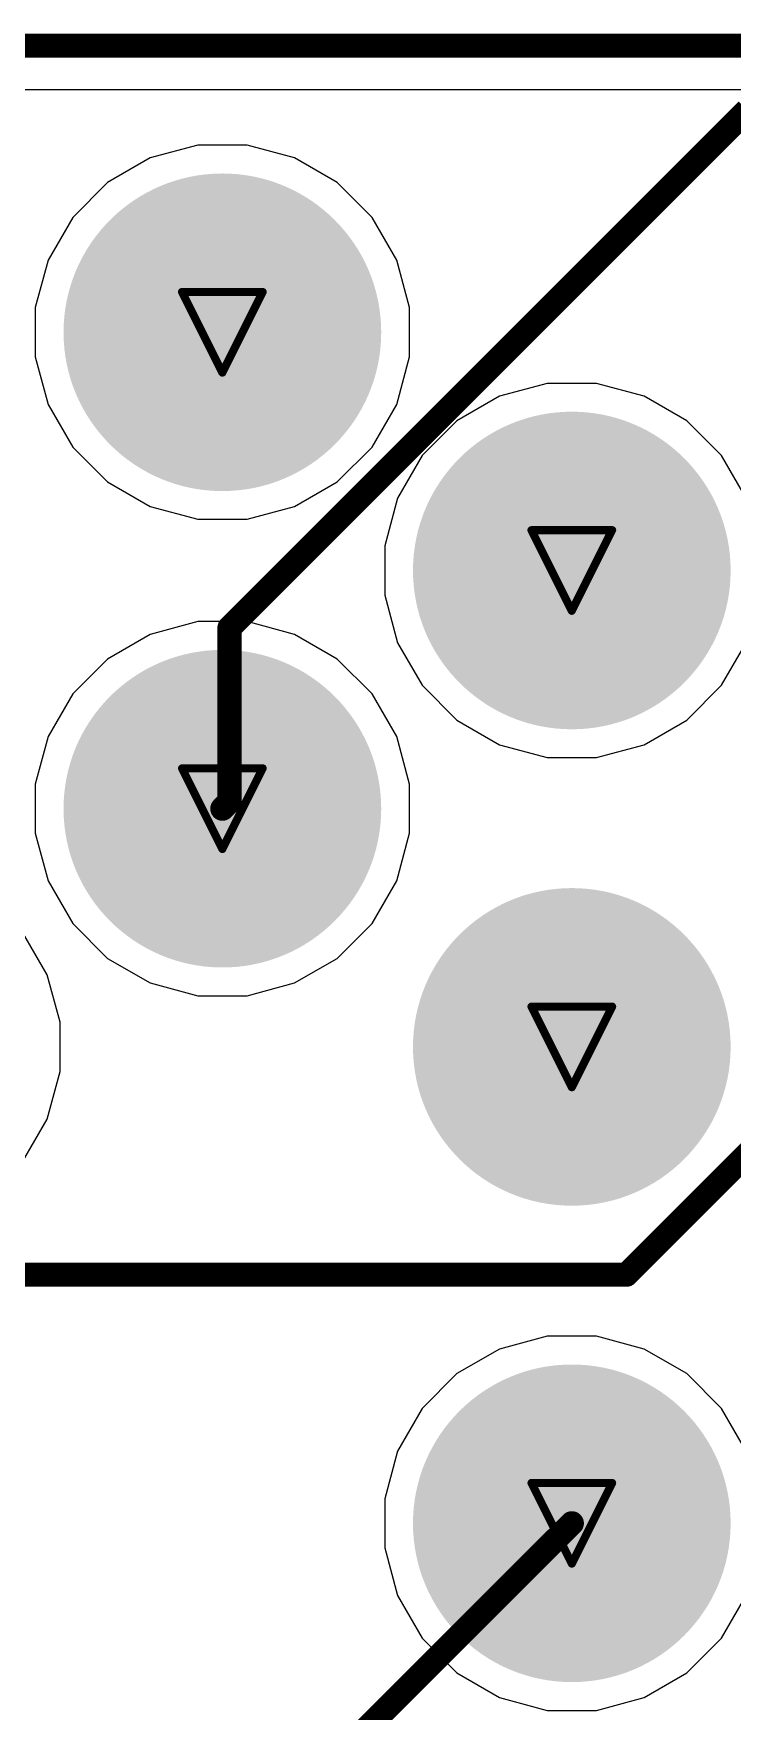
# Model space of a CAD drawing. Header units: inches. Extents: x -31 to 249, y -28 to 261.
# Drawn here: x 86 to 90.4, y 14.88 to 25.45 of the extents above; entities that cross this region are included whole.
import ezdxf

# ---------------------------------------------------------------- set-up
doc = ezdxf.new("R2010")
doc.units = ezdxf.units.IN
for name, color, linetype in [('Bottom Layer', 5, 'Continuous'), ('Bottom Solder', 6, 'Continuous'), ('Drill Drawing', 1, 'Continuous'), ('Multi-Layer', 9, 'Continuous'), ('Pad Holes', 156, 'Continuous'), ('Top Layer', 1, 'Continuous'), ('Top Solder', 216, 'Continuous')]:
    doc.layers.add(name, color=color, linetype=linetype)

# ---------------------------------------------------------------- blocks, each defined once
blk = doc.blocks.new('1_1376430_8_40')
at = {"layer": 'Bottom Layer'}
h = blk.add_hatch(color=5, dxfattribs=at)
edge = h.paths.add_edge_path()
edge.add_arc((19.6499607, 4.72499182), 1.00000054, 0, 360)
h = blk.add_hatch(color=5, dxfattribs=at)
edge = h.paths.add_edge_path()
edge.add_arc((21.8499563, 3.22499482), 1.00000054, 0, 360)
h = blk.add_hatch(color=5, dxfattribs=at)
edge = h.paths.add_edge_path()
edge.add_arc((19.6499607, 1.72499782), 1.00000054, 0, 360)
h = blk.add_hatch(color=5, dxfattribs=at)
edge = h.paths.add_edge_path()
edge.add_arc((21.8499563, 0.22500082), 1.00000054, 0, 360)
h = blk.add_hatch(color=5, dxfattribs=at)
edge = h.paths.add_edge_path()
edge.add_arc((21.8499563, -2.77499318), 1.00000054, 0, 360)
at = {"layer": 'Bottom Solder'}
h = blk.add_hatch(color=6, dxfattribs=at)
edge = h.paths.add_edge_path()
edge.add_arc((19.6499607, 4.72499182), 1.00000054, 0, 360)
h = blk.add_hatch(color=6, dxfattribs=at)
edge = h.paths.add_edge_path()
edge.add_arc((21.8499563, 3.22499482), 1.00000054, 0, 360)
h = blk.add_hatch(color=6, dxfattribs=at)
edge = h.paths.add_edge_path()
edge.add_arc((19.6499607, 1.72499782), 1.00000054, 0, 360)
h = blk.add_hatch(color=6, dxfattribs=at)
edge = h.paths.add_edge_path()
edge.add_arc((21.8499563, 0.22500082), 1.00000054, 0, 360)
h = blk.add_hatch(color=6, dxfattribs=at)
edge = h.paths.add_edge_path()
edge.add_arc((21.8499563, -2.77499318), 1.00000054, 0, 360)
at = {"layer": 'Multi-Layer'}
h = blk.add_hatch(color=9, dxfattribs=at)
edge = h.paths.add_edge_path()
edge.add_arc((19.6499607, 4.72499182), 1.00000054, 0, 360)
h = blk.add_hatch(color=9, dxfattribs=at)
edge = h.paths.add_edge_path()
edge.add_arc((21.8499563, 3.22499482), 1.00000054, 0, 360)
h = blk.add_hatch(color=9, dxfattribs=at)
edge = h.paths.add_edge_path()
edge.add_arc((19.6499607, 1.72499782), 1.00000054, 0, 360)
h = blk.add_hatch(color=9, dxfattribs=at)
edge = h.paths.add_edge_path()
edge.add_arc((21.8499563, 0.22500082), 1.00000054, 0, 360)
h = blk.add_hatch(color=9, dxfattribs=at)
edge = h.paths.add_edge_path()
edge.add_arc((21.8499563, -2.77499318), 1.00000054, 0, 360)
at = {"layer": 'Pad Holes'}
h = blk.add_hatch(color=7, dxfattribs=at)
edge = h.paths.add_edge_path()
edge.add_arc((19.6499607, 4.72499182), 0.60500006, 0, 360)
h = blk.add_hatch(color=7, dxfattribs=at)
edge = h.paths.add_edge_path()
edge.add_arc((21.8499563, 3.22499482), 0.60500006, 0, 360)
h = blk.add_hatch(color=7, dxfattribs=at)
edge = h.paths.add_edge_path()
edge.add_arc((19.6499607, 1.72499782), 0.60500006, 0, 360)
h = blk.add_hatch(color=7, dxfattribs=at)
edge = h.paths.add_edge_path()
edge.add_arc((21.8499563, 0.22500082), 0.60500006, 0, 360)
h = blk.add_hatch(color=7, dxfattribs=at)
edge = h.paths.add_edge_path()
edge.add_arc((21.8499563, -2.77499318), 0.60500006, 0, 360)
at = {"layer": 'Top Layer'}
h = blk.add_hatch(color=1, dxfattribs=at)
edge = h.paths.add_edge_path()
edge.add_arc((19.6499607, 4.72499182), 1.00000054, 0, 360)
h = blk.add_hatch(color=1, dxfattribs=at)
edge = h.paths.add_edge_path()
edge.add_arc((21.8499563, 3.22499482), 1.00000054, 0, 360)
h = blk.add_hatch(color=1, dxfattribs=at)
edge = h.paths.add_edge_path()
edge.add_arc((19.6499607, 1.72499782), 1.00000054, 0, 360)
h = blk.add_hatch(color=1, dxfattribs=at)
edge = h.paths.add_edge_path()
edge.add_arc((21.8499563, 0.22500082), 1.00000054, 0, 360)
h = blk.add_hatch(color=1, dxfattribs=at)
edge = h.paths.add_edge_path()
edge.add_arc((21.8499563, -2.77499318), 1.00000054, 0, 360)
at = {"layer": 'Top Solder'}
h = blk.add_hatch(color=216, dxfattribs=at)
edge = h.paths.add_edge_path()
edge.add_arc((19.6499607, 4.72499182), 1.00000054, 0, 360)
h = blk.add_hatch(color=216, dxfattribs=at)
edge = h.paths.add_edge_path()
edge.add_arc((21.8499563, 3.22499482), 1.00000054, 0, 360)
h = blk.add_hatch(color=216, dxfattribs=at)
edge = h.paths.add_edge_path()
edge.add_arc((19.6499607, 1.72499782), 1.00000054, 0, 360)
h = blk.add_hatch(color=216, dxfattribs=at)
edge = h.paths.add_edge_path()
edge.add_arc((21.8499563, 0.22500082), 1.00000054, 0, 360)
h = blk.add_hatch(color=216, dxfattribs=at)
edge = h.paths.add_edge_path()
edge.add_arc((21.8499563, -2.77499318), 1.00000054, 0, 360)

msp = doc.modelspace()

# ---------------------------------------------------------------- linework, layer by layer
at = {"layer": 'Bottom Layer'}
for points in [[(69.84791211999999, 25.37149104, 0.1524, 0.1524, 0), (92.86215108, 25.37149104, 0.1524, 0.1524, 0)], [(87.22964773999999, 21.70591798, 0.1524, 0.1524, 0), (90.4893542, 24.96562444, 0.1524, 0.1524, 0)], [(87.22964773999999, 20.611465, 0.1524, 0.1524, 0), (87.22964773999999, 21.70591798, 0.1524, 0.1524, 0)], [(87.1847761, 20.56659336, 0.1524, 0.1524, 0), (87.22964773999999, 20.611465, 0.1524, 0.1524, 0)], [(89.72855308, 17.63198912, 0.1524, 0.1524, 0), (91.01605368, 18.91948972, 0.1524, 0.1524, 0)], [(82.15017605999999, 17.63198912, 0.1524, 0.1524, 0), (89.72855308, 17.63198912, 0.1524, 0.1524, 0)], [(86.95508898, 13.63691964, 0.1524, 0.1524, 0), (89.3847717, 16.06660236, 0.1524, 0.1524, 0)]]:
    msp.add_lwpolyline(points, format="xyseb", dxfattribs=at)
for points in [[(87.19154773999999, 21.70591798, 0.0762, 0.0762, 1), (87.26774773999999, 21.70591798, 0.0762, 0.0762, 1)], [(87.19154773999999, 21.70591798, 0.0762, 0.0762, 1), (87.26774773999999, 21.70591798, 0.0762, 0.0762, 1)], [(87.1466761, 20.56659336, 0.0762, 0.0762, 1), (87.2228761, 20.56659336, 0.0762, 0.0762, 1)], [(87.19154773999999, 20.611465, 0.0762, 0.0762, 1), (87.26774773999999, 20.611465, 0.0762, 0.0762, 1)], [(87.19154773999999, 20.611465, 0.0762, 0.0762, 1), (87.26774773999999, 20.611465, 0.0762, 0.0762, 1)], [(89.69045308, 17.63198912, 0.0762, 0.0762, 1), (89.76665308, 17.63198912, 0.0762, 0.0762, 1)], [(89.69045308, 17.63198912, 0.0762, 0.0762, 1), (89.76665308, 17.63198912, 0.0762, 0.0762, 1)], [(89.3466717, 16.06660236, 0.0762, 0.0762, 1), (89.4228717, 16.06660236, 0.0762, 0.0762, 1)]]:
    msp.add_lwpolyline(points, format="xyseb", close=True, dxfattribs=at)
at = {"layer": 'Drill Drawing'}
for points in [[(86.93077609999999, 23.82058736, 0.0508, 0.0508, 0), (87.4387761, 23.82058736, 0.0508, 0.0508, 0)], [(86.93077609999999, 23.82058736, 0.0508, 0.0508, 0), (87.1847761, 23.31258736, 0.0508, 0.0508, 0)], [(87.1847761, 23.31258736, 0.0508, 0.0508, 0), (87.4387761, 23.82058736, 0.0508, 0.0508, 0)], [(89.1307717, 22.32059036, 0.0508, 0.0508, 0), (89.63877169999999, 22.32059036, 0.0508, 0.0508, 0)], [(89.1307717, 22.32059036, 0.0508, 0.0508, 0), (89.3847717, 21.81259036, 0.0508, 0.0508, 0)], [(89.3847717, 21.81259036, 0.0508, 0.0508, 0), (89.63877169999999, 22.32059036, 0.0508, 0.0508, 0)], [(86.93077609999999, 20.82059336, 0.0508, 0.0508, 0), (87.4387761, 20.82059336, 0.0508, 0.0508, 0)], [(86.93077609999999, 20.82059336, 0.0508, 0.0508, 0), (87.1847761, 20.31259336, 0.0508, 0.0508, 0)], [(87.1847761, 20.31259336, 0.0508, 0.0508, 0), (87.4387761, 20.82059336, 0.0508, 0.0508, 0)], [(89.1307717, 19.32059636, 0.0508, 0.0508, 0), (89.63877169999999, 19.32059636, 0.0508, 0.0508, 0)], [(89.1307717, 19.32059636, 0.0508, 0.0508, 0), (89.3847717, 18.81259636, 0.0508, 0.0508, 0)], [(89.3847717, 18.81259636, 0.0508, 0.0508, 0), (89.63877169999999, 19.32059636, 0.0508, 0.0508, 0)], [(89.1307717, 16.32060236, 0.0508, 0.0508, 0), (89.63877169999999, 16.32060236, 0.0508, 0.0508, 0)], [(89.1307717, 16.32060236, 0.0508, 0.0508, 0), (89.3847717, 15.81260236, 0.0508, 0.0508, 0)], [(89.3847717, 15.81260236, 0.0508, 0.0508, 0), (89.63877169999999, 16.32060236, 0.0508, 0.0508, 0)]]:
    msp.add_lwpolyline(points, format="xyseb", dxfattribs=at)
for points in [[(86.9180761, 23.82058736, 0.0254, 0.0254, 1), (86.9434761, 23.82058736, 0.0254, 0.0254, 1)], [(86.9180761, 23.82058736, 0.0254, 0.0254, 1), (86.9434761, 23.82058736, 0.0254, 0.0254, 1)], [(87.4260761, 23.82058736, 0.0254, 0.0254, 1), (87.4514761, 23.82058736, 0.0254, 0.0254, 1)], [(87.4260761, 23.82058736, 0.0254, 0.0254, 1), (87.4514761, 23.82058736, 0.0254, 0.0254, 1)], [(87.1720761, 23.31258736, 0.0254, 0.0254, 1), (87.19747609999999, 23.31258736, 0.0254, 0.0254, 1)], [(87.1720761, 23.31258736, 0.0254, 0.0254, 1), (87.19747609999999, 23.31258736, 0.0254, 0.0254, 1)], [(89.1180717, 22.32059036, 0.0254, 0.0254, 1), (89.14347169999999, 22.32059036, 0.0254, 0.0254, 1)], [(89.1180717, 22.32059036, 0.0254, 0.0254, 1), (89.14347169999999, 22.32059036, 0.0254, 0.0254, 1)], [(89.6260717, 22.32059036, 0.0254, 0.0254, 1), (89.6514717, 22.32059036, 0.0254, 0.0254, 1)], [(89.6260717, 22.32059036, 0.0254, 0.0254, 1), (89.6514717, 22.32059036, 0.0254, 0.0254, 1)], [(89.37207169999999, 21.81259036, 0.0254, 0.0254, 1), (89.3974717, 21.81259036, 0.0254, 0.0254, 1)], [(89.37207169999999, 21.81259036, 0.0254, 0.0254, 1), (89.3974717, 21.81259036, 0.0254, 0.0254, 1)], [(86.9180761, 20.82059336, 0.0254, 0.0254, 1), (86.9434761, 20.82059336, 0.0254, 0.0254, 1)], [(86.9180761, 20.82059336, 0.0254, 0.0254, 1), (86.9434761, 20.82059336, 0.0254, 0.0254, 1)], [(87.4260761, 20.82059336, 0.0254, 0.0254, 1), (87.4514761, 20.82059336, 0.0254, 0.0254, 1)], [(87.4260761, 20.82059336, 0.0254, 0.0254, 1), (87.4514761, 20.82059336, 0.0254, 0.0254, 1)], [(87.1720761, 20.31259336, 0.0254, 0.0254, 1), (87.19747609999999, 20.31259336, 0.0254, 0.0254, 1)], [(87.1720761, 20.31259336, 0.0254, 0.0254, 1), (87.19747609999999, 20.31259336, 0.0254, 0.0254, 1)], [(89.1180717, 19.32059636, 0.0254, 0.0254, 1), (89.14347169999999, 19.32059636, 0.0254, 0.0254, 1)], [(89.1180717, 19.32059636, 0.0254, 0.0254, 1), (89.14347169999999, 19.32059636, 0.0254, 0.0254, 1)], [(89.6260717, 19.32059636, 0.0254, 0.0254, 1), (89.6514717, 19.32059636, 0.0254, 0.0254, 1)], [(89.6260717, 19.32059636, 0.0254, 0.0254, 1), (89.6514717, 19.32059636, 0.0254, 0.0254, 1)], [(89.37207169999999, 18.81259636, 0.0254, 0.0254, 1), (89.3974717, 18.81259636, 0.0254, 0.0254, 1)], [(89.37207169999999, 18.81259636, 0.0254, 0.0254, 1), (89.3974717, 18.81259636, 0.0254, 0.0254, 1)], [(89.1180717, 16.32060236, 0.0254, 0.0254, 1), (89.14347169999999, 16.32060236, 0.0254, 0.0254, 1)], [(89.1180717, 16.32060236, 0.0254, 0.0254, 1), (89.14347169999999, 16.32060236, 0.0254, 0.0254, 1)], [(89.6260717, 16.32060236, 0.0254, 0.0254, 1), (89.6514717, 16.32060236, 0.0254, 0.0254, 1)], [(89.6260717, 16.32060236, 0.0254, 0.0254, 1), (89.6514717, 16.32060236, 0.0254, 0.0254, 1)], [(89.37207169999999, 15.81260236, 0.0254, 0.0254, 1), (89.3974717, 15.81260236, 0.0254, 0.0254, 1)], [(89.37207169999999, 15.81260236, 0.0254, 0.0254, 1), (89.3974717, 15.81260236, 0.0254, 0.0254, 1)]]:
    msp.add_lwpolyline(points, format="xyseb", close=True, dxfattribs=at)
at = {"layer": 'Top Layer'}
for p, q in [((90.75513726, 25.35417586), (81.407, 25.35417586)), ((81.407, 25.0952), (90.75513726, 25.0952)), ((87.02971672, 24.7443879), (86.73016181999999, 24.66412136)), ((87.33983547999999, 24.7443879), (87.02971672, 24.7443879)), ((87.63939038, 24.66412136), (87.33983547999999, 24.7443879)), ((86.73016181999999, 24.66412136), (86.46158984, 24.50906198)), ((87.90796236, 24.50906198), (87.63939038, 24.66412136)), ((86.46158984, 24.50906198), (86.24230148, 24.28977362)), ((88.12725071999999, 24.28977362), (87.90796236, 24.50906198)), ((86.24230148, 24.28977362), (86.0872421, 24.02120164)), ((88.28231009999999, 24.02120164), (88.12725071999999, 24.28977362)), ((86.0872421, 24.02120164), (86.00697555999999, 23.72164674)), ((88.36257664, 23.72164674), (88.28231009999999, 24.02120164)), ((86.00697555999999, 23.72164674), (86.00697555999999, 23.41152798)), ((88.36257664, 23.41152798), (88.36257664, 23.72164674)), ((86.00697555999999, 23.41152798), (86.0872421, 23.11197308)), ((88.28231009999999, 23.11197308), (88.36257664, 23.41152798)), ((88.93015741999999, 23.16412436), (88.66158544, 23.00906498)), ((89.22971231999999, 23.2443909), (88.93015741999999, 23.16412436)), ((89.53983108, 23.2443909), (89.22971231999999, 23.2443909)), ((89.83938597999999, 23.16412436), (89.53983108, 23.2443909)), ((90.10795796, 23.00906498), (89.83938597999999, 23.16412436)), ((86.0872421, 23.11197308), (86.24230148, 22.8434011)), ((88.12725071999999, 22.8434011), (88.28231009999999, 23.11197308)), ((88.66158544, 23.00906498), (88.44229708, 22.78977662)), ((90.32724632, 22.78977662), (90.10795796, 23.00906498)), ((86.24230148, 22.8434011), (86.46158984, 22.62411274)), ((87.90796236, 22.62411274), (88.12725071999999, 22.8434011)), ((88.44229708, 22.78977662), (88.28723769999999, 22.52120464)), ((90.4823057, 22.52120464), (90.32724632, 22.78977662)), ((86.46158984, 22.62411274), (86.73016181999999, 22.46905336)), ((87.63939038, 22.46905336), (87.90796236, 22.62411274)), ((88.28723769999999, 22.52120464), (88.20697116, 22.22164974)), ((86.73016181999999, 22.46905336), (87.02971672, 22.38878682)), ((87.33983547999999, 22.38878682), (87.63939038, 22.46905336)), ((87.02971672, 22.38878682), (87.33983547999999, 22.38878682)), ((88.20697116, 22.22164974), (88.20697116, 21.91153098)), ((88.20697116, 21.91153098), (88.28723769999999, 21.61197608)), ((86.73016181999999, 21.66412736), (86.46158984, 21.50906798)), ((87.02971672, 21.7443939), (86.73016181999999, 21.66412736)), ((87.33983547999999, 21.7443939), (87.02971672, 21.7443939)), ((87.63939038, 21.66412736), (87.33983547999999, 21.7443939)), ((87.90796236, 21.50906798), (87.63939038, 21.66412736)), ((88.28723769999999, 21.61197608), (88.44229708, 21.3434041)), ((90.32724632, 21.3434041), (90.4823057, 21.61197608)), ((86.46158984, 21.50906798), (86.24230148, 21.28977962)), ((88.12725071999999, 21.28977962), (87.90796236, 21.50906798)), ((88.44229708, 21.3434041), (88.66158544, 21.12411574)), ((90.10795796, 21.12411574), (90.32724632, 21.3434041)), ((86.24230148, 21.28977962), (86.0872421, 21.02120764)), ((88.28231009999999, 21.02120764), (88.12725071999999, 21.28977962)), ((88.66158544, 21.12411574), (88.93015741999999, 20.96905636)), ((89.83938597999999, 20.96905636), (90.10795796, 21.12411574)), ((86.0872421, 21.02120764), (86.00697555999999, 20.72165274)), ((88.36257664, 20.72165274), (88.28231009999999, 21.02120764)), ((88.93015741999999, 20.96905636), (89.22971231999999, 20.88878982)), ((89.53983108, 20.88878982), (89.83938597999999, 20.96905636)), ((89.22971231999999, 20.88878982), (89.53983108, 20.88878982)), ((86.00697555999999, 20.72165274), (86.00697555999999, 20.41153398)), ((88.36257664, 20.41153398), (88.36257664, 20.72165274)), ((86.00697555999999, 20.41153398), (86.0872421, 20.11197908)), ((88.28231009999999, 20.11197908), (88.36257664, 20.41153398)), ((86.0872421, 20.11197908), (86.24230148, 19.8434071)), ((88.12725071999999, 19.8434071), (88.28231009999999, 20.11197908)), ((86.0823145, 19.52121064), (85.92725512, 19.78978262)), ((86.24230148, 19.8434071), (86.46158984, 19.62411874)), ((87.90796236, 19.62411874), (88.12725071999999, 19.8434071)), ((86.46158984, 19.62411874), (86.73016181999999, 19.46905936)), ((87.63939038, 19.46905936), (87.90796236, 19.62411874)), ((86.16258103999999, 19.22165574), (86.0823145, 19.52121064)), ((86.73016181999999, 19.46905936), (87.02971672, 19.38879282)), ((87.33983547999999, 19.38879282), (87.63939038, 19.46905936)), ((87.02971672, 19.38879282), (87.33983547999999, 19.38879282)), ((86.16258103999999, 18.91153698), (86.16258103999999, 19.22165574)), ((86.0823145, 18.61198208), (86.16258103999999, 18.91153698)), ((85.92725512, 18.3434101), (86.0823145, 18.61198208)), ((89.22971231999999, 17.2444029), (88.93015741999999, 17.16413636)), ((89.53983108, 17.2444029), (89.22971231999999, 17.2444029)), ((89.83938597999999, 17.16413636), (89.53983108, 17.2444029)), ((88.93015741999999, 17.16413636), (88.66158544, 17.00907698)), ((90.10795796, 17.00907698), (89.83938597999999, 17.16413636)), ((88.66158544, 17.00907698), (88.44229708, 16.78978862)), ((90.32724632, 16.78978862), (90.10795796, 17.00907698)), ((88.44229708, 16.78978862), (88.28723769999999, 16.52121664)), ((90.4823057, 16.52121664), (90.32724632, 16.78978862)), ((88.28723769999999, 16.52121664), (88.20697116, 16.22166174)), ((88.20697116, 16.22166174), (88.20697116, 15.91154298)), ((88.20697116, 15.91154298), (88.28723769999999, 15.61198808)), ((88.28723769999999, 15.61198808), (88.44229708, 15.3434161)), ((90.32724632, 15.3434161), (90.4823057, 15.61198808)), ((88.44229708, 15.3434161), (88.66158544, 15.12412774)), ((90.10795796, 15.12412774), (90.32724632, 15.3434161)), ((88.66158544, 15.12412774), (88.93015741999999, 14.96906836)), ((89.83938597999999, 14.96906836), (90.10795796, 15.12412774)), ((88.93015741999999, 14.96906836), (89.22971231999999, 14.88880182)), ((89.53983108, 14.88880182), (89.83938597999999, 14.96906836)), ((89.22971231999999, 14.88880182), (89.53983108, 14.88880182))]:
    msp.add_line(p, q, dxfattribs=at)

# ---------------------------------------------------------------- block references
msp.add_blockref('1_1376430_8_40', (67.5348154, 18.84159554))

doc.saveas('drawing.dxf')
